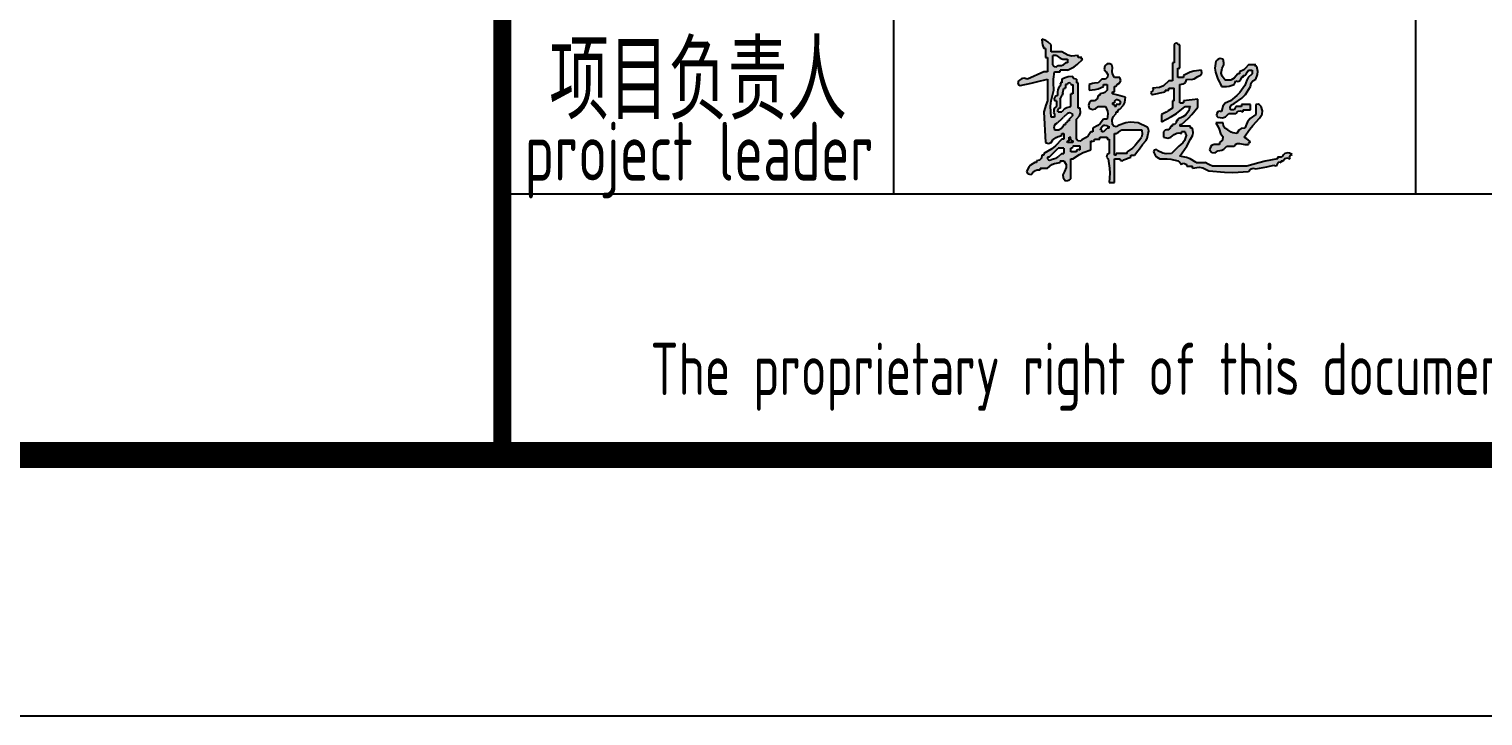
# Model space of a CAD drawing. Extents: x 4930511 to 5014611, y -422737 to -321054.
# Drawn here: x 4993798 to 4999369, y -422737 to -420106 of the extents above; entities that cross this region are included whole.
import ezdxf
from ezdxf.enums import TextEntityAlignment as Align

# ---------------------------------------------------------------- set-up
doc = ezdxf.new("R2010")
doc.units = 0
doc.header["$LTSCALE"] = 1000
doc.header["$MEASUREMENT"] = 0
doc.layers.get('0').update_dxf_attribs({"linetype": 'CONTINUOUS'})
doc.layers.add('PUB_TITLE', color=4, linetype='CONTINUOUS')
doc.styles.add('AHD', font='sceie.shx', dxfattribs={"width": 0.7, "bigfont": 'sceic.shx'})

# ---------------------------------------------------------------- blocks, each defined once
blk = doc.blocks.new('韩超')
h = blk.add_hatch(color=256)
h.dxf.hatch_style = 1
h.paths.add_polyline_path([(0.787849, 0.514197), (0.777955, 0.527898), (0.77346, 0.562754), (0.78123, 0.586063), (0.805739, 0.61125), (0.805739, 0.625142), (0.819631, 0.625142), (0.818004, 0.635027), (0.823773, 0.643681), (0.833523, 0.64598), (0.860867, 0.674873), (0.870953, 0.696725), (0.875199, 0.736279), (0.836353, 0.74757), (0.816903, 0.753127), (0.777955, 0.764063), (0.777955, 0.777955), (0.791847, 0.777955), (0.791847, 0.819631), (0.801775, 0.820971), (0.80763, 0.824875), (0.812685, 0.833523), (0.832189, 0.847055), (0.839321, 0.866071), (0.833523, 0.889091), (0.791847, 0.889091), (0.776856, 0.916298), (0.7735, 0.934755), (0.777955, 0.965498), (0.770329, 0.984025), (0.756314, 0.993368), (0.736279, 0.993282), (0.716867, 0.977277), (0.713907, 0.950644), (0.729333, 0.930768), (0.740061, 0.911103), (0.737625, 0.891618), (0.722387, 0.875199), (0.694603, 0.875199), (0.683489, 0.864086), (0.677932, 0.858529), (0.666819, 0.847415), (0.638572, 0.845181), (0.624291, 0.842325), (0.597358, 0.833523), (0.597358, 0.791847), (0.643081, 0.794876), (0.666726, 0.800787), (0.708495, 0.819631), (0.708495, 0.833523), (0.736279, 0.833523), (0.736279, 0.791847), (0.718733, 0.774249), (0.705317, 0.767541), (0.680711, 0.764063), (0.680711, 0.750171), (0.666819, 0.750171), (0.658732, 0.72359), (0.639033, 0.708815), (0.61125, 0.708495), (0.596777, 0.690733), (0.592946, 0.675409), (0.597358, 0.652926), (0.623512, 0.642026), (0.64687, 0.646697), (0.666819, 0.666819), (0.722387, 0.666819), (0.738834, 0.631134), (0.742077, 0.608437), (0.736279, 0.569574), (0.708495, 0.569574), (0.682162, 0.535076), (0.663824, 0.519794), (0.625142, 0.500114), (0.625142, 0.47233), (0.61125, 0.47233), (0.589715, 0.441777), (0.574435, 0.428025), (0.54179, 0.409816), (0.527664, 0.400538), (0.510468, 0.403404), (0.500114, 0.416762), (0.500114, 0.569574), (0.524623, 0.594762), (0.532393, 0.618071), (0.527898, 0.652926), (0.514006, 0.652926), (0.514006, 0.847415), (0.500114, 0.847415), (0.500114, 0.875199), (0.486416, 0.877514), (0.478388, 0.883536), (0.47233, 0.896037), (0.438162, 0.892345), (0.420863, 0.888021), (0.388977, 0.875199), (0.388977, 0.847415), (0.375085, 0.847415), (0.379444, 0.836821), (0.376971, 0.826928), (0.368139, 0.819631), (0.356965, 0.793593), (0.353947, 0.778504), (0.354247, 0.750171), (0.337644, 0.741703), (0.330222, 0.726858), (0.333409, 0.708495), (0.347301, 0.708495), (0.347301, 0.666819), (0.332737, 0.655189), (0.327028, 0.643772), (0.326463, 0.625142), (0.32344, 0.619715), (0.327253, 0.612088), (0.333409, 0.61125), (0.333409, 0.583466), (0.305625, 0.583466), (0.302565, 0.667178), (0.306887, 0.710398), (0.326463, 0.791847), (0.3234, 0.8474), (0.32482, 0.875797), (0.333409, 0.930768), (0.375085, 0.930768), (0.375085, 0.94466), (0.430654, 0.94466), (0.482374, 0.970498), (0.50707, 0.987931), (0.548736, 1.028012), (0.542559, 1.028676), (0.538615, 1.036564), (0.54179, 1.041904), (0.514006, 1.041904), (0.514006, 1.055796), (0.462884, 1.052445), (0.433869, 1.058893), (0.388977, 1.08358), (0.305625, 1.08358), (0.305625, 1.139148), (0.281985, 1.161307), (0.266841, 1.170393), (0.236165, 1.180825), (0.238399, 1.152578), (0.241255, 1.138297), (0.250057, 1.111364), (0.263949, 1.111364), (0.263949, 1.041904), (0.277841, 1.041904), (0.277841, 0.930768), (0.250057, 0.930768), (0.200194, 0.90821), (0.175186, 0.897095), (0.125028, 0.875199), (0.097454, 0.881715), (0.078516, 0.877928), (0.055568, 0.861307), (0.050109, 0.847376), (0.0559, 0.8329), (0.06946, 0.826577), (0.152955, 0.845407), (0.194635, 0.855133), (0.277841, 0.875199), (0.277841, 0.708495), (0.266727, 0.675154), (0.261171, 0.658483), (0.250057, 0.625142), (0.255939, 0.530696), (0.258718, 0.483462), (0.263949, 0.388977), (0.286969, 0.38318), (0.305985, 0.390311), (0.319517, 0.409816), (0.344599, 0.428141), (0.359268, 0.435475), (0.388977, 0.444546), (0.388977, 0.458438), (0.40287, 0.458438), (0.40287, 0.416762), (0.388977, 0.416762), (0.340729, 0.364454), (0.31168, 0.341215), (0.250057, 0.305625), (0.250057, 0.291733), (0.236165, 0.291733), (0.231424, 0.268639), (0.217583, 0.254798), (0.194489, 0.250057), (0.194489, 0.236165), (0.180597, 0.236165), (0.148793, 0.216524), (0.134276, 0.200394), (0.118082, 0.166705), (0.127514, 0.14947), (0.152825, 0.145854), (0.166705, 0.159759), (0.185336, 0.17447), (0.198563, 0.17943), (0.222273, 0.180597), (0.222273, 0.194489), (0.277841, 0.194489), (0.311245, 0.220472), (0.333233, 0.229896), (0.375085, 0.236165), (0.375085, 0.250057), (0.40287, 0.250057), (0.420685, 0.221738), (0.422698, 0.197582), (0.409816, 0.166705), (0.396068, 0.142401), (0.398473, 0.118345), (0.416762, 0.097244), (0.43433, 0.097627), (0.444154, 0.100901), (0.458438, 0.111136), (0.458438, 0.263949), (0.47233, 0.263949), (0.524193, 0.298154), (0.552768, 0.312442), (0.61125, 0.333409), (0.61125, 0.40287), (0.621931, 0.39652), (0.637706, 0.404407), (0.639034, 0.416762), (0.680711, 0.416762), (0.680711, 0.430654), (0.736279, 0.430654), (0.736279, 0.416762), (0.750171, 0.416762), (0.750171, 0.305625), (0.735269, 0.297653), (0.731714, 0.276323), (0.743225, 0.263949), (0.754517, 0.192544), (0.755945, 0.155413), (0.750171, 0.083352), (0.791847, 0.083352), (0.791847, 0.263949), (0.833523, 0.263949), (0.837499, 0.253205), (0.852744, 0.249394), (0.861307, 0.257003), (0.883535, 0.265338), (0.894648, 0.269506), (0.916876, 0.277841), (0.916876, 0.291733), (0.94466, 0.291733), (0.969894, 0.324902), (0.982398, 0.341574), (1.007174, 0.375085), (1.032146, 0.402761), (1.041693, 0.421855), (1.04885, 0.458438), (1.055218, 0.477023), (1.053221, 0.491001), (1.041904, 0.50706), (0.972444, 0.54179), (0.910919, 0.546316), (0.877697, 0.541786), (0.819631, 0.520952), (0.805828, 0.5112)])
h.paths.add_polyline_path([(0.791847, 0.458438), (0.805739, 0.458438), (0.82241, 0.469551), (0.847415, 0.486222), (1.000228, 0.486222), (1.003038, 0.45197), (0.997988, 0.431769), (0.97939, 0.40287), (0.948039, 0.36501), (0.929334, 0.347744), (0.889091, 0.319517), (0.889091, 0.305625), (0.805739, 0.305625), (0.805739, 0.291733), (0.791847, 0.291733)], flags=16)
h.paths.add_polyline_path([(0.750171, 0.500114), (0.736279, 0.500114), (0.725165, 0.489), (0.719608, 0.483443), (0.708495, 0.47233), (0.694603, 0.47233), (0.694603, 0.486222), (0.688447, 0.48706), (0.684633, 0.494686), (0.687657, 0.500114), (0.701182, 0.516386), (0.715167, 0.52238), (0.736279, 0.520952), (0.736943, 0.514775), (0.744831, 0.510831), (0.750171, 0.514006)], flags=16)
h.paths.add_polyline_path([(0.791847, 0.666819), (0.793521, 0.674497), (0.785633, 0.682384), (0.777955, 0.680711), (0.777955, 0.694603), (0.791847, 0.694603), (0.792194, 0.70849), (0.806202, 0.718996), (0.819631, 0.715441), (0.833192, 0.709118), (0.838982, 0.694641), (0.833523, 0.680711), (0.805739, 0.680711), (0.805739, 0.666819)], flags=16)
h.paths.add_polyline_path([(0.527898, 0.361193), (0.527898, 0.333409), (0.517217, 0.339759), (0.501443, 0.331871), (0.500114, 0.319517), (0.458438, 0.319517), (0.458438, 0.347301), (0.466116, 0.345628), (0.474003, 0.353515), (0.47233, 0.361193)], flags=16)
h.paths.add_polyline_path([(0.47233, 0.40287), (0.47233, 0.388977), (0.430654, 0.388977), (0.42898, 0.396656), (0.436867, 0.404543), (0.444546, 0.40287), (0.444546, 0.430654), (0.458438, 0.430654), (0.452088, 0.419973), (0.459976, 0.404198)], flags=16)
h.paths.add_polyline_path([(0.47233, 0.604304), (0.464836, 0.588169), (0.458643, 0.580427), (0.444546, 0.569574), (0.444546, 0.555682), (0.430654, 0.555682), (0.432327, 0.548004), (0.42444, 0.540117), (0.416762, 0.54179), (0.416762, 0.527898), (0.40287, 0.527898), (0.39467, 0.507807), (0.386422, 0.49791), (0.368139, 0.486222), (0.333409, 0.486222), (0.327612, 0.509242), (0.334743, 0.528258), (0.354247, 0.54179), (0.384775, 0.569612), (0.400056, 0.583504), (0.430654, 0.61125), (0.446814, 0.616197), (0.458647, 0.614224)], flags=16)
h.paths.add_polyline_path([(0.458438, 0.666819), (0.426908, 0.659351), (0.410404, 0.649448), (0.388977, 0.625142), (0.361193, 0.625142), (0.354844, 0.635823), (0.362731, 0.651598), (0.375085, 0.652926), (0.375085, 0.722387), (0.390598, 0.753922), (0.396359, 0.771203), (0.40287, 0.805739), (0.416762, 0.805739), (0.416762, 0.833523), (0.430654, 0.833523), (0.434629, 0.844267), (0.449874, 0.848078), (0.458438, 0.840469), (0.459102, 0.834292), (0.466989, 0.830348), (0.47233, 0.833523), (0.47233, 0.764063), (0.458438, 0.764063)], flags=16)
h.paths.add_polyline_path([(0.40287, 0.347301), (0.40287, 0.305625), (0.388977, 0.305625), (0.360889, 0.27915), (0.342496, 0.268422), (0.305625, 0.257003), (0.294367, 0.254885), (0.286778, 0.256782), (0.277841, 0.263949), (0.277841, 0.277841), (0.291733, 0.277841), (0.319459, 0.305683), (0.333352, 0.319575), (0.361193, 0.347301)], flags=16)
h.paths.add_polyline_path([(0.430654, 1.000228), (0.416762, 1.000228), (0.39813, 0.985517), (0.384903, 0.980557), (0.361193, 0.97939), (0.347067, 0.970112), (0.329871, 0.972978), (0.319517, 0.986336), (0.319517, 1.055796), (0.347301, 1.055796), (0.376072, 1.035613), (0.395527, 1.029128), (0.430654, 1.028012)], flags=16)
h = blk.add_hatch(color=256)
h.dxf.hatch_style = 1
h.paths.add_polyline_path([(1.542018, 0.208381), (1.519791, 0.219494), (1.508677, 0.225051), (1.48645, 0.236165), (1.416989, 0.236165), (1.371255, 0.264232), (1.344642, 0.274582), (1.291961, 0.284787), (1.328443, 0.335457), (1.345237, 0.362046), (1.375313, 0.416762), (1.391241, 0.446575), (1.394603, 0.466747), (1.389205, 0.500114), (1.375313, 0.500114), (1.375313, 0.514006), (1.291961, 0.514006), (1.291961, 0.527898), (1.305853, 0.527898), (1.359796, 0.576664), (1.385101, 0.603375), (1.430881, 0.659873), (1.430881, 0.722387), (1.386427, 0.71683), (1.3642, 0.714052), (1.319745, 0.708495), (1.319745, 0.694603), (1.291961, 0.694603), (1.291961, 0.833523), (1.31926, 0.838693), (1.334923, 0.85044), (1.347529, 0.875199), (1.381781, 0.872389), (1.401982, 0.877439), (1.430881, 0.896037), (1.450883, 0.906123), (1.460131, 0.922307), (1.458666, 0.94466), (1.401114, 0.937345), (1.371819, 0.928557), (1.319745, 0.902983), (1.319745, 0.889091), (1.278069, 0.889091), (1.278069, 0.958552), (1.291961, 0.958552), (1.291961, 1.139148), (1.285806, 1.138304), (1.281086, 1.140664), (1.278069, 1.146094), (1.267308, 1.150023), (1.257931, 1.147679), (1.250285, 1.139148), (1.250285, 1.000228), (1.236393, 1.000228), (1.236393, 0.861307), (1.208609, 0.861307), (1.168183, 0.824416), (1.138053, 0.811024), (1.08358, 0.805739), (1.087939, 0.795145), (1.085465, 0.785252), (1.076634, 0.777955), (1.071121, 0.771113), (1.075065, 0.759282), (1.08358, 0.757117), (1.122533, 0.76519), (1.141984, 0.769358), (1.180825, 0.777955), (1.180825, 0.791847), (1.208609, 0.791847), (1.208609, 0.805739), (1.250285, 0.805739), (1.250285, 0.708495), (1.236393, 0.708495), (1.236393, 0.652926), (1.203973, 0.631977), (1.187234, 0.622213), (1.15304, 0.604304), (1.15304, 0.548736), (1.229739, 0.588318), (1.266619, 0.612432), (1.333637, 0.666819), (1.375313, 0.666819), (1.366995, 0.654381), (1.363975, 0.646831), (1.361421, 0.632088), (1.335054, 0.599814), (1.316435, 0.58585), (1.278069, 0.569574), (1.278069, 0.555682), (1.264177, 0.555682), (1.26415, 0.539965), (1.25211, 0.527924), (1.236393, 0.527898), (1.236393, 0.514006), (1.222501, 0.514006), (1.219217, 0.502022), (1.216226, 0.496039), (1.208609, 0.486222), (1.191149, 0.488205), (1.17971, 0.484393), (1.166932, 0.47233), (1.166932, 0.430654), (1.200708, 0.424307), (1.223469, 0.429997), (1.250285, 0.451492), (1.27048, 0.461183), (1.283894, 0.46286), (1.305853, 0.458438), (1.305853, 0.47233), (1.333637, 0.47233), (1.333637, 0.458438), (1.339793, 0.4576), (1.343606, 0.449973), (1.340583, 0.444546), (1.32937, 0.406076), (1.316213, 0.38634), (1.285015, 0.361193), (1.229447, 0.305625), (1.187056, 0.302553), (1.163204, 0.307323), (1.125256, 0.326463), (1.114566, 0.33576), (1.096818, 0.332211), (1.090526, 0.319517), (1.102438, 0.292491), (1.113943, 0.279343), (1.139148, 0.263949), (1.194983, 0.265062), (1.223561, 0.262204), (1.278069, 0.250057), (1.289183, 0.238943), (1.294739, 0.233386), (1.305853, 0.222273), (1.320568, 0.231877), (1.341519, 0.224893), (1.347529, 0.208381), (1.389205, 0.208381), (1.389205, 0.194489), (1.439628, 0.1998), (1.468259, 0.195028), (1.514234, 0.173651), (1.635959, 0.161998), (1.69773, 0.160594), (1.819859, 0.166705), (1.833779, 0.185933), (1.852296, 0.192877), (1.875427, 0.187543), (1.930995, 0.198656), (1.958779, 0.204213), (2.014348, 0.215327), (2.025534, 0.209917), (2.039748, 0.217024), (2.042132, 0.229219), (2.049428, 0.23805), (2.059322, 0.240524), (2.069916, 0.236165), (2.069916, 0.250057), (2.083808, 0.250057), (2.098401, 0.26772), (2.118188, 0.272666), (2.139376, 0.263949), (2.133917, 0.27788), (2.139708, 0.292356), (2.153268, 0.298679), (2.133073, 0.308371), (2.119659, 0.310047), (2.0977, 0.305625), (2.086586, 0.294512), (2.08103, 0.288955), (2.069916, 0.277841), (2.042132, 0.277841), (2.042132, 0.263949), (1.946785, 0.245868), (1.899372, 0.234712), (1.805967, 0.208381)])
h = blk.add_hatch(color=256)
h.dxf.hatch_style = 1
h.paths.add_polyline_path([(1.611478, 0.625142), (1.597547, 0.630601), (1.583071, 0.624811), (1.576748, 0.61125), (1.572819, 0.60049), (1.575163, 0.591112), (1.583694, 0.583466), (1.61855, 0.578971), (1.641859, 0.586741), (1.667046, 0.61125), (1.680938, 0.61125), (1.722615, 0.61125), (1.737208, 0.628913), (1.756995, 0.63386), (1.778183, 0.625142), (1.778183, 0.639034), (1.833751, 0.639034), (1.833751, 0.655705), (1.833751, 0.66404), (1.833751, 0.680711), (1.805967, 0.680711), (1.792075, 0.680711), (1.764291, 0.680711), (1.764291, 0.666819), (1.722615, 0.666819), (1.717058, 0.655705), (1.714279, 0.650148), (1.708723, 0.639034), (1.69483, 0.639034), (1.680938, 0.639034), (1.678868, 0.661339), (1.688455, 0.678116), (1.708723, 0.687657), (1.768692, 0.728785), (1.795922, 0.757527), (1.833751, 0.819631), (1.839429, 0.846829), (1.850907, 0.862133), (1.875427, 0.875199), (1.888443, 0.91196), (1.890032, 0.934206), (1.882373, 0.972444), (1.876196, 0.973108), (1.872252, 0.980995), (1.875427, 0.986336), (1.861535, 0.986336), (1.819859, 0.986336), (1.796859, 0.959188), (1.781933, 0.947248), (1.750399, 0.930768), (1.750399, 0.916876), (1.736507, 0.916876), (1.71031, 0.882162), (1.682751, 0.868382), (1.639262, 0.868253), (1.61591, 0.897042), (1.610049, 0.922442), (1.618424, 0.958552), (1.629264, 0.984285), (1.6309, 1.000642), (1.62537, 1.028012), (1.602888, 1.032424), (1.587563, 1.028593), (1.569802, 1.01412), (1.562035, 0.958817), (1.56513, 0.927869), (1.583694, 0.875199), (1.595758, 0.853473), (1.601336, 0.842318), (1.611478, 0.819631), (1.650742, 0.818134), (1.671448, 0.821092), (1.708723, 0.833523), (1.714279, 0.844637), (1.717058, 0.850194), (1.722615, 0.861307), (1.740978, 0.85812), (1.755823, 0.865542), (1.764291, 0.882145), (1.764955, 0.888322), (1.772842, 0.892266), (1.778183, 0.889091), (1.778183, 0.902983), (1.792075, 0.902983), (1.803189, 0.919654), (1.808745, 0.927989), (1.819859, 0.94466), (1.847643, 0.94466), (1.847643, 0.916876), (1.817381, 0.887163), (1.804962, 0.866982), (1.792075, 0.826577), (1.753545, 0.774398), (1.730689, 0.750113), (1.680938, 0.708495), (1.641359, 0.690689), (1.621854, 0.667284)])
h = blk.add_hatch(color=256)
h.dxf.hatch_style = 1
h.paths.add_polyline_path([(1.831635, 0.573795), (1.812227, 0.549535), (1.792075, 0.500114), (1.762292, 0.496094), (1.744726, 0.484384), (1.729561, 0.458438), (1.700075, 0.463546), (1.684975, 0.469586), (1.6601, 0.486222), (1.637668, 0.49978), (1.627728, 0.515685), (1.62537, 0.54179), (1.603143, 0.54179), (1.592029, 0.54179), (1.569802, 0.54179), (1.586675, 0.509854), (1.593737, 0.492906), (1.604532, 0.458438), (1.621804, 0.436498), (1.61886, 0.407063), (1.597586, 0.388977), (1.597586, 0.375085), (1.55591, 0.375085), (1.536306, 0.36578), (1.526798, 0.35437), (1.52118, 0.333409), (1.537185, 0.313997), (1.563818, 0.311038), (1.583694, 0.326463), (1.614401, 0.331156), (1.630976, 0.339443), (1.653154, 0.361193), (1.667046, 0.361193), (1.708723, 0.361193), (1.720352, 0.375758), (1.731769, 0.381467), (1.750399, 0.382031), (1.77782, 0.376762), (1.791938, 0.37535), (1.819859, 0.375085), (1.821199, 0.385013), (1.825102, 0.390868), (1.833751, 0.395924), (1.815429, 0.411271), (1.805589, 0.418299), (1.785129, 0.430654), (1.829593, 0.491137), (1.853312, 0.520437), (1.903211, 0.57652), (1.923495, 0.606919), (1.927312, 0.631729), (1.917103, 0.666819), (1.904326, 0.678881), (1.892887, 0.682694), (1.875427, 0.680711), (1.875427, 0.650148), (1.875427, 0.634867), (1.875427, 0.604304)])
for p, q in [((0.266841, 1.170393), (0.236165, 1.180825)), ((0.236165, 1.180825), (0.238399, 1.152578)), ((0.238399, 1.152578), (0.241255, 1.138297)), ((0.241255, 1.138297), (0.250057, 1.111364)), ((0.281985, 1.161307), (0.266841, 1.170393)), ((0.305625, 1.139148), (0.281985, 1.161307)), ((0.305625, 1.08358), (0.305625, 1.139148)), ((1.257931, 1.147679), (1.250285, 1.139148)), ((1.250285, 1.139148), (1.250285, 1.000228)), ((1.267308, 1.150023), (1.257931, 1.147679)), ((1.278069, 1.146094), (1.267308, 1.150023)), ((1.281086, 1.140664), (1.278069, 1.146094)), ((1.285806, 1.138304), (1.281086, 1.140664)), ((1.291961, 1.139148), (1.285806, 1.138304)), ((1.291961, 0.958552), (1.291961, 1.139148)), ((0.263949, 1.111364), (0.250057, 1.111364)), ((0.263949, 1.111364), (0.263949, 1.041904)), ((0.263949, 1.041904), (0.277841, 1.041904)), ((0.277841, 1.041904), (0.277841, 0.930768)), ((0.388977, 1.08358), (0.305625, 1.08358)), ((0.319517, 0.986336), (0.319517, 1.055796)), ((0.347301, 1.055796), (0.319517, 1.055796)), ((0.347301, 1.055796), (0.376072, 1.035613)), ((0.376072, 1.035613), (0.395527, 1.029128)), ((0.433869, 1.058893), (0.388977, 1.08358)), ((0.395527, 1.029128), (0.430654, 1.028012)), ((0.430654, 1.028012), (0.430654, 1.000228)), ((0.462884, 1.052445), (0.433869, 1.058893)), ((0.514006, 1.055796), (0.462884, 1.052445)), ((0.50707, 0.987931), (0.548736, 1.028012)), ((0.514006, 1.041904), (0.514006, 1.055796)), ((0.54179, 1.041904), (0.514006, 1.041904)), ((0.538615, 1.036564), (0.54179, 1.041904)), ((0.542559, 1.028676), (0.538615, 1.036564)), ((0.548736, 1.028012), (0.542559, 1.028676)), ((1.569802, 1.01412), (1.562035, 0.958817)), ((1.587563, 1.028593), (1.569802, 1.01412)), ((1.602888, 1.032424), (1.587563, 1.028593)), ((1.62537, 1.028012), (1.602888, 1.032424)), ((1.6309, 1.000642), (1.62537, 1.028012)), ((0.175186, 0.897095), (0.125028, 0.875199)), ((0.200194, 0.90821), (0.175186, 0.897095)), ((0.250057, 0.930768), (0.200194, 0.90821)), ((0.277841, 0.930768), (0.250057, 0.930768)), ((0.319517, 0.986336), (0.329871, 0.972978)), ((0.32482, 0.875797), (0.333409, 0.930768)), ((0.329871, 0.972978), (0.347067, 0.970112)), ((0.333409, 0.930768), (0.375085, 0.930768)), ((0.347067, 0.970112), (0.361193, 0.97939)), ((0.361193, 0.97939), (0.384903, 0.980557)), ((0.375085, 0.930768), (0.375085, 0.94466)), ((0.430654, 0.94466), (0.375085, 0.94466)), ((0.384903, 0.980557), (0.39813, 0.985517)), ((0.416762, 1.000228), (0.39813, 0.985517)), ((0.430654, 1.000228), (0.416762, 1.000228)), ((0.438162, 0.892345), (0.420863, 0.888021)), ((0.430654, 0.94466), (0.482374, 0.970498)), ((0.47233, 0.896037), (0.438162, 0.892345)), ((0.478388, 0.883536), (0.47233, 0.896037)), ((0.482374, 0.970498), (0.50707, 0.987931)), ((0.716867, 0.977277), (0.713907, 0.950644)), ((0.713907, 0.950644), (0.729333, 0.930768)), ((0.736279, 0.993282), (0.716867, 0.977277)), ((0.737625, 0.891618), (0.722387, 0.875199)), ((0.729333, 0.930768), (0.740061, 0.911103)), ((0.756314, 0.993368), (0.736279, 0.993282)), ((0.740061, 0.911103), (0.737625, 0.891618)), ((0.770329, 0.984025), (0.756314, 0.993368)), ((0.777955, 0.965498), (0.770329, 0.984025)), ((0.7735, 0.934755), (0.777955, 0.965498)), ((0.776856, 0.916298), (0.7735, 0.934755)), ((0.791847, 0.889091), (0.776856, 0.916298)), ((1.236393, 1.000228), (1.236393, 0.861307)), ((1.250285, 1.000228), (1.236393, 1.000228)), ((1.278069, 0.958552), (1.291961, 0.958552)), ((1.278069, 0.889091), (1.278069, 0.958552)), ((1.371819, 0.928557), (1.319745, 0.902983)), ((1.319745, 0.902983), (1.319745, 0.889091)), ((1.401114, 0.937345), (1.371819, 0.928557)), ((1.458666, 0.94466), (1.401114, 0.937345)), ((1.401982, 0.877439), (1.430881, 0.896037)), ((1.430881, 0.896037), (1.450883, 0.906123)), ((1.450883, 0.906123), (1.460131, 0.922307)), ((1.460131, 0.922307), (1.458666, 0.94466)), ((1.562035, 0.958817), (1.56513, 0.927869)), ((1.56513, 0.927869), (1.583694, 0.875199)), ((1.610049, 0.922442), (1.618424, 0.958552)), ((1.61591, 0.897042), (1.610049, 0.922442)), ((1.639262, 0.868253), (1.61591, 0.897042)), ((1.618424, 0.958552), (1.629264, 0.984285)), ((1.629264, 0.984285), (1.6309, 1.000642)), ((1.736507, 0.916876), (1.71031, 0.882162)), ((1.750399, 0.916876), (1.736507, 0.916876)), ((1.781933, 0.947248), (1.750399, 0.930768)), ((1.750399, 0.930768), (1.750399, 0.916876)), ((1.764955, 0.888322), (1.772842, 0.892266)), ((1.772842, 0.892266), (1.778183, 0.889091)), ((1.778183, 0.902983), (1.792075, 0.902983)), ((1.778183, 0.889091), (1.778183, 0.902983)), ((1.796859, 0.959188), (1.781933, 0.947248)), ((1.792075, 0.902983), (1.803189, 0.919654)), ((1.819859, 0.986336), (1.796859, 0.959188)), ((1.803189, 0.919654), (1.808745, 0.927989)), ((1.808745, 0.927989), (1.819859, 0.94466)), ((1.847643, 0.916876), (1.817381, 0.887163)), ((1.861535, 0.986336), (1.819859, 0.986336)), ((1.819859, 0.94466), (1.847643, 0.94466)), ((1.847643, 0.94466), (1.847643, 0.916876)), ((1.875427, 0.986336), (1.861535, 0.986336)), ((1.872252, 0.980995), (1.875427, 0.986336)), ((1.876196, 0.973108), (1.872252, 0.980995)), ((1.875427, 0.875199), (1.888443, 0.91196)), ((1.882373, 0.972444), (1.876196, 0.973108)), ((1.890032, 0.934206), (1.882373, 0.972444)), ((1.888443, 0.91196), (1.890032, 0.934206)), ((0.055568, 0.861307), (0.050109, 0.847376)), ((0.050109, 0.847376), (0.0559, 0.8329)), ((0.078516, 0.877928), (0.055568, 0.861307)), ((0.0559, 0.8329), (0.06946, 0.826577)), ((0.06946, 0.826577), (0.152955, 0.845407)), ((0.097454, 0.881715), (0.078516, 0.877928)), ((0.125028, 0.875199), (0.097454, 0.881715)), ((0.152955, 0.845407), (0.194635, 0.855133)), ((0.194635, 0.855133), (0.277841, 0.875199)), ((0.277841, 0.875199), (0.277841, 0.708495)), ((0.306887, 0.710398), (0.326463, 0.791847)), ((0.3234, 0.8474), (0.32482, 0.875797)), ((0.326463, 0.791847), (0.3234, 0.8474)), ((0.356965, 0.793593), (0.353947, 0.778504)), ((0.368139, 0.819631), (0.356965, 0.793593)), ((0.376971, 0.826928), (0.368139, 0.819631)), ((0.388977, 0.847415), (0.375085, 0.847415)), ((0.375085, 0.847415), (0.379444, 0.836821)), ((0.379444, 0.836821), (0.376971, 0.826928)), ((0.420863, 0.888021), (0.388977, 0.875199)), ((0.388977, 0.875199), (0.388977, 0.847415)), ((0.396359, 0.771203), (0.40287, 0.805739)), ((0.40287, 0.805739), (0.416762, 0.805739)), ((0.416762, 0.833523), (0.416762, 0.805739)), ((0.430654, 0.833523), (0.416762, 0.833523)), ((0.434629, 0.844267), (0.430654, 0.833523)), ((0.449874, 0.848078), (0.434629, 0.844267)), ((0.458438, 0.840469), (0.449874, 0.848078)), ((0.458438, 0.840469), (0.459102, 0.834292)), ((0.466989, 0.830348), (0.459102, 0.834292)), ((0.47233, 0.833523), (0.466989, 0.830348)), ((0.47233, 0.833523), (0.47233, 0.764063)), ((0.486416, 0.877514), (0.478388, 0.883536)), ((0.500114, 0.875199), (0.486416, 0.877514)), ((0.500114, 0.875199), (0.500114, 0.847415)), ((0.514006, 0.847415), (0.500114, 0.847415)), ((0.514006, 0.652926), (0.514006, 0.847415)), ((0.624291, 0.842325), (0.597358, 0.833523)), ((0.597358, 0.833523), (0.597358, 0.791847)), ((0.597358, 0.791847), (0.643081, 0.794876)), ((0.638572, 0.845181), (0.624291, 0.842325)), ((0.666819, 0.847415), (0.638572, 0.845181)), ((0.643081, 0.794876), (0.666726, 0.800787)), ((0.666726, 0.800787), (0.708495, 0.819631)), ((0.677932, 0.858529), (0.666819, 0.847415)), ((0.683489, 0.864086), (0.677932, 0.858529)), ((0.694603, 0.875199), (0.683489, 0.864086)), ((0.722387, 0.875199), (0.694603, 0.875199)), ((0.708495, 0.833523), (0.736279, 0.833523)), ((0.708495, 0.819631), (0.708495, 0.833523)), ((0.736279, 0.791847), (0.718733, 0.774249)), ((0.736279, 0.833523), (0.736279, 0.791847)), ((0.833523, 0.889091), (0.791847, 0.889091)), ((0.791847, 0.819631), (0.801775, 0.820971)), ((0.791847, 0.777955), (0.791847, 0.819631)), ((0.801775, 0.820971), (0.80763, 0.824875)), ((0.80763, 0.824875), (0.812685, 0.833523)), ((0.812685, 0.833523), (0.832189, 0.847055)), ((0.832189, 0.847055), (0.839321, 0.866071)), ((0.839321, 0.866071), (0.833523, 0.889091)), ((1.085465, 0.785252), (1.076634, 0.777955)), ((1.138053, 0.811024), (1.08358, 0.805739)), ((1.08358, 0.805739), (1.087939, 0.795145)), ((1.087939, 0.795145), (1.085465, 0.785252)), ((1.168183, 0.824416), (1.138053, 0.811024)), ((1.208609, 0.861307), (1.168183, 0.824416)), ((1.180825, 0.791847), (1.208609, 0.791847)), ((1.180825, 0.791847), (1.180825, 0.777955)), ((1.236393, 0.861307), (1.208609, 0.861307)), ((1.208609, 0.791847), (1.208609, 0.805739)), ((1.208609, 0.805739), (1.250285, 0.805739)), ((1.250285, 0.708495), (1.250285, 0.805739)), ((1.319745, 0.889091), (1.278069, 0.889091)), ((1.291961, 0.833523), (1.31926, 0.838693)), ((1.291961, 0.694603), (1.291961, 0.833523)), ((1.31926, 0.838693), (1.334923, 0.85044)), ((1.334923, 0.85044), (1.347529, 0.875199)), ((1.347529, 0.875199), (1.381781, 0.872389)), ((1.381781, 0.872389), (1.401982, 0.877439)), ((1.583694, 0.875199), (1.595758, 0.853473)), ((1.595758, 0.853473), (1.601336, 0.842318)), ((1.601336, 0.842318), (1.611478, 0.819631)), ((1.611478, 0.819631), (1.650742, 0.818134)), ((1.682751, 0.868382), (1.639262, 0.868253)), ((1.650742, 0.818134), (1.671448, 0.821092)), ((1.671448, 0.821092), (1.708723, 0.833523)), ((1.71031, 0.882162), (1.682751, 0.868382)), ((1.708723, 0.833523), (1.714279, 0.844637)), ((1.714279, 0.844637), (1.717058, 0.850194)), ((1.717058, 0.850194), (1.722615, 0.861307)), ((1.722615, 0.861307), (1.740978, 0.85812)), ((1.740978, 0.85812), (1.755823, 0.865542)), ((1.792075, 0.826577), (1.753545, 0.774398)), ((1.755823, 0.865542), (1.764291, 0.882145)), ((1.764291, 0.882145), (1.764955, 0.888322)), ((1.804962, 0.866982), (1.792075, 0.826577)), ((1.795922, 0.757527), (1.833751, 0.819631)), ((1.817381, 0.887163), (1.804962, 0.866982)), ((1.833751, 0.819631), (1.839429, 0.846829)), ((1.839429, 0.846829), (1.850907, 0.862133)), ((1.850907, 0.862133), (1.875427, 0.875199)), ((0.266727, 0.675154), (0.261171, 0.658483)), ((0.277841, 0.708495), (0.266727, 0.675154)), ((0.302565, 0.667178), (0.306887, 0.710398)), ((0.337644, 0.741703), (0.330222, 0.726858)), ((0.330222, 0.726858), (0.333409, 0.708495)), ((0.347301, 0.708495), (0.333409, 0.708495)), ((0.354247, 0.750171), (0.337644, 0.741703)), ((0.347301, 0.708495), (0.347301, 0.666819)), ((0.353947, 0.778504), (0.354247, 0.750171)), ((0.375085, 0.722387), (0.390598, 0.753922)), ((0.375085, 0.722387), (0.375085, 0.652926)), ((0.396359, 0.771203), (0.390598, 0.753922)), ((0.47233, 0.764063), (0.458438, 0.764063)), ((0.458438, 0.666819), (0.458438, 0.764063)), ((0.596777, 0.690733), (0.592946, 0.675409)), ((0.592946, 0.675409), (0.597358, 0.652926)), ((0.61125, 0.708495), (0.596777, 0.690733)), ((0.639033, 0.708815), (0.61125, 0.708495)), ((0.658732, 0.72359), (0.639033, 0.708815)), ((0.666819, 0.750171), (0.658732, 0.72359)), ((0.680711, 0.750171), (0.666819, 0.750171)), ((0.705317, 0.767541), (0.680711, 0.764063)), ((0.680711, 0.764063), (0.680711, 0.750171)), ((0.718733, 0.774249), (0.705317, 0.767541)), ((0.777955, 0.777955), (0.791847, 0.777955)), ((0.777955, 0.764063), (0.777955, 0.777955)), ((0.816903, 0.753127), (0.777955, 0.764063)), ((0.777955, 0.694603), (0.777955, 0.680711)), ((0.777955, 0.694603), (0.791847, 0.694603)), ((0.785633, 0.682384), (0.777955, 0.680711)), ((0.785633, 0.682384), (0.793521, 0.674497)), ((0.792194, 0.70849), (0.791847, 0.694603)), ((0.793521, 0.674497), (0.791847, 0.666819)), ((0.806202, 0.718996), (0.792194, 0.70849)), ((0.833523, 0.680711), (0.805739, 0.680711)), ((0.805739, 0.666819), (0.805739, 0.680711)), ((0.819631, 0.715441), (0.806202, 0.718996)), ((0.836353, 0.74757), (0.816903, 0.753127)), ((0.833192, 0.709118), (0.819631, 0.715441)), ((0.833192, 0.709118), (0.838982, 0.694641)), ((0.833523, 0.680711), (0.838982, 0.694641)), ((0.833523, 0.64598), (0.860867, 0.674873)), ((0.875199, 0.736279), (0.836353, 0.74757)), ((0.860867, 0.674873), (0.870953, 0.696725)), ((0.870953, 0.696725), (0.875199, 0.736279)), ((1.076634, 0.777955), (1.071121, 0.771113)), ((1.071121, 0.771113), (1.075065, 0.759282)), ((1.075065, 0.759282), (1.08358, 0.757117)), ((1.08358, 0.757117), (1.122533, 0.76519)), ((1.122533, 0.76519), (1.141984, 0.769358)), ((1.141984, 0.769358), (1.180825, 0.777955)), ((1.236393, 0.708495), (1.236393, 0.652926)), ((1.250285, 0.708495), (1.236393, 0.708495)), ((1.291961, 0.694603), (1.319745, 0.694603)), ((1.3642, 0.714052), (1.319745, 0.708495)), ((1.319745, 0.708495), (1.319745, 0.694603)), ((1.386427, 0.71683), (1.3642, 0.714052)), ((1.430881, 0.722387), (1.386427, 0.71683)), ((1.430881, 0.659873), (1.430881, 0.722387)), ((1.641359, 0.690689), (1.621854, 0.667284)), ((1.680938, 0.708495), (1.641359, 0.690689)), ((1.678868, 0.661339), (1.688455, 0.678116)), ((1.730689, 0.750113), (1.680938, 0.708495)), ((1.688455, 0.678116), (1.708723, 0.687657)), ((1.708723, 0.687657), (1.768692, 0.728785)), ((1.753545, 0.774398), (1.730689, 0.750113)), ((1.792075, 0.680711), (1.764291, 0.680711)), ((1.764291, 0.680711), (1.764291, 0.666819)), ((1.768692, 0.728785), (1.795922, 0.757527)), ((1.805967, 0.680711), (1.792075, 0.680711)), ((1.833751, 0.680711), (1.805967, 0.680711)), ((1.833751, 0.66404), (1.833751, 0.680711)), ((1.892887, 0.682694), (1.875427, 0.680711)), ((1.875427, 0.680711), (1.875427, 0.650148)), ((1.904326, 0.678881), (1.892887, 0.682694)), ((1.917103, 0.666819), (1.904326, 0.678881)), ((0.261171, 0.658483), (0.250057, 0.625142)), ((0.250057, 0.625142), (0.255939, 0.530696)), ((0.305625, 0.583466), (0.302565, 0.667178)), ((0.333409, 0.583466), (0.305625, 0.583466)), ((0.326463, 0.625142), (0.32344, 0.619715)), ((0.32344, 0.619715), (0.327253, 0.612088)), ((0.327028, 0.643772), (0.326463, 0.625142)), ((0.332737, 0.655189), (0.327028, 0.643772)), ((0.327253, 0.612088), (0.333409, 0.61125)), ((0.347301, 0.666819), (0.332737, 0.655189)), ((0.333409, 0.61125), (0.333409, 0.583466)), ((0.384775, 0.569612), (0.354247, 0.54179)), ((0.362731, 0.651598), (0.354844, 0.635823)), ((0.361193, 0.625142), (0.354844, 0.635823)), ((0.361193, 0.625142), (0.388977, 0.625142)), ((0.375085, 0.652926), (0.362731, 0.651598)), ((0.384775, 0.569612), (0.400056, 0.583504)), ((0.410404, 0.649448), (0.388977, 0.625142)), ((0.430654, 0.61125), (0.400056, 0.583504)), ((0.410404, 0.649448), (0.426908, 0.659351)), ((0.426908, 0.659351), (0.458438, 0.666819)), ((0.446814, 0.616197), (0.430654, 0.61125)), ((0.444546, 0.569574), (0.458643, 0.580427)), ((0.444546, 0.569574), (0.444546, 0.555682)), ((0.458647, 0.614224), (0.446814, 0.616197)), ((0.458643, 0.580427), (0.464836, 0.588169)), ((0.458647, 0.614224), (0.47233, 0.604304)), ((0.47233, 0.604304), (0.464836, 0.588169)), ((0.500114, 0.569574), (0.524623, 0.594762)), ((0.500114, 0.416762), (0.500114, 0.569574)), ((0.527898, 0.652926), (0.514006, 0.652926)), ((0.524623, 0.594762), (0.532393, 0.618071)), ((0.532393, 0.618071), (0.527898, 0.652926)), ((0.597358, 0.652926), (0.623512, 0.642026)), ((0.623512, 0.642026), (0.64687, 0.646697)), ((0.64687, 0.646697), (0.666819, 0.666819)), ((0.666819, 0.666819), (0.722387, 0.666819)), ((0.708495, 0.569574), (0.682162, 0.535076)), ((0.736279, 0.569574), (0.708495, 0.569574)), ((0.722387, 0.666819), (0.738834, 0.631134)), ((0.742077, 0.608437), (0.736279, 0.569574)), ((0.738834, 0.631134), (0.742077, 0.608437)), ((0.77346, 0.562754), (0.78123, 0.586063)), ((0.777955, 0.527898), (0.77346, 0.562754)), ((0.78123, 0.586063), (0.805739, 0.61125)), ((0.805739, 0.666819), (0.791847, 0.666819)), ((0.805739, 0.61125), (0.805739, 0.625142)), ((0.805739, 0.625142), (0.819631, 0.625142)), ((0.818004, 0.635027), (0.823773, 0.643681)), ((0.819631, 0.625142), (0.818004, 0.635027)), ((0.823773, 0.643681), (0.833523, 0.64598)), ((1.187234, 0.622213), (1.15304, 0.604304)), ((1.15304, 0.604304), (1.15304, 0.548736)), ((1.15304, 0.548736), (1.229739, 0.588318)), ((1.203973, 0.631977), (1.187234, 0.622213)), ((1.236393, 0.652926), (1.203973, 0.631977)), ((1.229739, 0.588318), (1.266619, 0.612432)), ((1.266619, 0.612432), (1.333637, 0.666819)), ((1.316435, 0.58585), (1.278069, 0.569574)), ((1.278069, 0.555682), (1.278069, 0.569574)), ((1.305853, 0.527898), (1.359796, 0.576664)), ((1.335054, 0.599814), (1.316435, 0.58585)), ((1.333637, 0.666819), (1.375313, 0.666819)), ((1.361421, 0.632088), (1.335054, 0.599814)), ((1.359796, 0.576664), (1.385101, 0.603375)), ((1.363975, 0.646831), (1.361421, 0.632088)), ((1.366995, 0.654381), (1.363975, 0.646831)), ((1.375313, 0.666819), (1.366995, 0.654381)), ((1.385101, 0.603375), (1.430881, 0.659873)), ((1.576748, 0.61125), (1.572819, 0.60049)), ((1.572819, 0.60049), (1.575163, 0.591112)), ((1.575163, 0.591112), (1.583694, 0.583466)), ((1.583071, 0.624811), (1.576748, 0.61125)), ((1.597547, 0.630601), (1.583071, 0.624811)), ((1.583694, 0.583466), (1.61855, 0.578971)), ((1.611478, 0.625142), (1.597547, 0.630601)), ((1.621854, 0.667284), (1.611478, 0.625142)), ((1.61855, 0.578971), (1.641859, 0.586741)), ((1.641859, 0.586741), (1.667046, 0.61125)), ((1.667046, 0.61125), (1.680938, 0.61125)), ((1.680938, 0.639034), (1.678868, 0.661339)), ((1.69483, 0.639034), (1.680938, 0.639034)), ((1.680938, 0.61125), (1.722615, 0.61125)), ((1.708723, 0.639034), (1.69483, 0.639034)), ((1.714279, 0.650148), (1.708723, 0.639034)), ((1.717058, 0.655705), (1.714279, 0.650148)), ((1.722615, 0.666819), (1.717058, 0.655705)), ((1.764291, 0.666819), (1.722615, 0.666819)), ((1.722615, 0.61125), (1.737208, 0.628913)), ((1.737208, 0.628913), (1.756995, 0.63386)), ((1.756995, 0.63386), (1.778183, 0.625142)), ((1.778183, 0.625142), (1.778183, 0.639034)), ((1.778183, 0.639034), (1.833751, 0.639034)), ((1.831635, 0.573795), (1.812227, 0.549535)), ((1.875427, 0.604304), (1.831635, 0.573795)), ((1.833751, 0.655705), (1.833751, 0.66404)), ((1.833751, 0.639034), (1.833751, 0.655705)), ((1.853312, 0.520437), (1.903211, 0.57652)), ((1.875427, 0.650148), (1.875427, 0.634867)), ((1.875427, 0.634867), (1.875427, 0.604304)), ((1.903211, 0.57652), (1.923495, 0.606919)), ((1.927312, 0.631729), (1.917103, 0.666819)), ((1.923495, 0.606919), (1.927312, 0.631729)), ((0.255939, 0.530696), (0.258718, 0.483462)), ((0.258718, 0.483462), (0.263949, 0.388977)), ((0.334743, 0.528258), (0.327612, 0.509242)), ((0.327612, 0.509242), (0.333409, 0.486222)), ((0.333409, 0.486222), (0.368139, 0.486222)), ((0.334743, 0.528258), (0.354247, 0.54179)), ((0.386422, 0.49791), (0.368139, 0.486222)), ((0.39467, 0.507807), (0.386422, 0.49791)), ((0.388977, 0.458438), (0.40287, 0.458438)), ((0.388977, 0.444546), (0.388977, 0.458438)), ((0.40287, 0.527898), (0.39467, 0.507807)), ((0.40287, 0.527898), (0.416762, 0.527898)), ((0.40287, 0.458438), (0.40287, 0.416762)), ((0.416762, 0.54179), (0.416762, 0.527898)), ((0.416762, 0.54179), (0.42444, 0.540117)), ((0.432327, 0.548004), (0.42444, 0.540117)), ((0.432327, 0.548004), (0.430654, 0.555682)), ((0.444546, 0.555682), (0.430654, 0.555682)), ((0.61125, 0.47233), (0.589715, 0.441777)), ((0.625142, 0.47233), (0.61125, 0.47233)), ((0.663824, 0.519794), (0.625142, 0.500114)), ((0.625142, 0.500114), (0.625142, 0.47233)), ((0.682162, 0.535076), (0.663824, 0.519794)), ((0.687657, 0.500114), (0.684633, 0.494686)), ((0.688447, 0.48706), (0.684633, 0.494686)), ((0.687657, 0.500114), (0.701182, 0.516386)), ((0.694603, 0.486222), (0.688447, 0.48706)), ((0.694603, 0.47233), (0.694603, 0.486222)), ((0.708495, 0.47233), (0.694603, 0.47233)), ((0.715167, 0.52238), (0.701182, 0.516386)), ((0.719608, 0.483443), (0.708495, 0.47233)), ((0.715167, 0.52238), (0.736279, 0.520952)), ((0.725165, 0.489), (0.719608, 0.483443)), ((0.725165, 0.489), (0.736279, 0.500114)), ((0.736279, 0.520952), (0.736943, 0.514775)), ((0.750171, 0.500114), (0.736279, 0.500114)), ((0.744831, 0.510831), (0.736943, 0.514775)), ((0.744831, 0.510831), (0.750171, 0.514006)), ((0.750171, 0.500114), (0.750171, 0.514006)), ((0.787849, 0.514197), (0.777955, 0.527898)), ((0.805828, 0.5112), (0.787849, 0.514197)), ((0.791847, 0.458438), (0.805739, 0.458438)), ((0.791847, 0.291733), (0.791847, 0.458438)), ((0.805739, 0.458438), (0.82241, 0.469551)), ((0.819631, 0.520952), (0.805828, 0.5112)), ((0.877697, 0.541786), (0.819631, 0.520952)), ((0.82241, 0.469551), (0.847415, 0.486222)), ((0.847415, 0.486222), (1.000228, 0.486222)), ((0.910919, 0.546316), (0.877697, 0.541786)), ((0.972444, 0.54179), (0.910919, 0.546316)), ((1.041904, 0.50706), (0.972444, 0.54179)), ((1.003038, 0.45197), (0.997988, 0.431769)), ((1.000228, 0.486222), (1.003038, 0.45197)), ((1.041693, 0.421855), (1.04885, 0.458438)), ((1.053221, 0.491001), (1.041904, 0.50706)), ((1.04885, 0.458438), (1.055218, 0.477023)), ((1.055218, 0.477023), (1.053221, 0.491001)), ((1.17971, 0.484393), (1.166932, 0.47233)), ((1.166932, 0.47233), (1.166932, 0.430654)), ((1.191149, 0.488205), (1.17971, 0.484393)), ((1.208609, 0.486222), (1.191149, 0.488205)), ((1.216226, 0.496039), (1.208609, 0.486222)), ((1.219217, 0.502022), (1.216226, 0.496039)), ((1.222501, 0.514006), (1.219217, 0.502022)), ((1.236393, 0.514006), (1.222501, 0.514006)), ((1.223469, 0.429997), (1.250285, 0.451492)), ((1.25211, 0.527924), (1.236393, 0.527898)), ((1.236393, 0.514006), (1.236393, 0.527898)), ((1.250285, 0.451492), (1.27048, 0.461183)), ((1.26415, 0.539965), (1.25211, 0.527924)), ((1.264177, 0.555682), (1.26415, 0.539965)), ((1.278069, 0.555682), (1.264177, 0.555682)), ((1.27048, 0.461183), (1.283894, 0.46286)), ((1.283894, 0.46286), (1.305853, 0.458438)), ((1.291961, 0.527898), (1.291961, 0.514006)), ((1.291961, 0.527898), (1.305853, 0.527898)), ((1.375313, 0.514006), (1.291961, 0.514006)), ((1.333637, 0.47233), (1.305853, 0.47233)), ((1.305853, 0.458438), (1.305853, 0.47233)), ((1.333637, 0.47233), (1.333637, 0.458438)), ((1.333637, 0.458438), (1.339793, 0.4576)), ((1.339793, 0.4576), (1.343606, 0.449973)), ((1.343606, 0.449973), (1.340583, 0.444546)), ((1.375313, 0.500114), (1.375313, 0.514006)), ((1.389205, 0.500114), (1.375313, 0.500114)), ((1.375313, 0.416762), (1.391241, 0.446575)), ((1.394603, 0.466747), (1.389205, 0.500114)), ((1.391241, 0.446575), (1.394603, 0.466747)), ((1.592029, 0.54179), (1.569802, 0.54179)), ((1.569802, 0.54179), (1.586675, 0.509854)), ((1.586675, 0.509854), (1.593737, 0.492906)), ((1.603143, 0.54179), (1.592029, 0.54179)), ((1.593737, 0.492906), (1.604532, 0.458438)), ((1.62537, 0.54179), (1.603143, 0.54179)), ((1.604532, 0.458438), (1.621804, 0.436498)), ((1.627728, 0.515685), (1.62537, 0.54179)), ((1.637668, 0.49978), (1.627728, 0.515685)), ((1.6601, 0.486222), (1.637668, 0.49978)), ((1.684975, 0.469586), (1.6601, 0.486222)), ((1.700075, 0.463546), (1.684975, 0.469586)), ((1.729561, 0.458438), (1.700075, 0.463546)), ((1.744726, 0.484384), (1.729561, 0.458438)), ((1.762292, 0.496094), (1.744726, 0.484384)), ((1.792075, 0.500114), (1.762292, 0.496094)), ((1.785129, 0.430654), (1.829593, 0.491137)), ((1.812227, 0.549535), (1.792075, 0.500114)), ((1.829593, 0.491137), (1.853312, 0.520437)), ((0.31168, 0.341215), (0.250057, 0.305625)), ((0.263949, 0.388977), (0.286969, 0.38318)), ((0.286969, 0.38318), (0.305985, 0.390311)), ((0.305985, 0.390311), (0.319517, 0.409816)), ((0.340729, 0.364454), (0.31168, 0.341215)), ((0.319517, 0.409816), (0.344599, 0.428141)), ((0.333352, 0.319575), (0.361193, 0.347301)), ((0.388977, 0.416762), (0.340729, 0.364454)), ((0.344599, 0.428141), (0.359268, 0.435475)), ((0.359268, 0.435475), (0.388977, 0.444546)), ((0.40287, 0.347301), (0.361193, 0.347301)), ((0.40287, 0.416762), (0.388977, 0.416762)), ((0.40287, 0.347301), (0.40287, 0.305625)), ((0.42898, 0.396656), (0.436867, 0.404543)), ((0.430654, 0.388977), (0.42898, 0.396656)), ((0.47233, 0.388977), (0.430654, 0.388977)), ((0.436867, 0.404543), (0.444546, 0.40287)), ((0.444546, 0.430654), (0.458438, 0.430654)), ((0.444546, 0.40287), (0.444546, 0.430654)), ((0.452088, 0.419973), (0.458438, 0.430654)), ((0.452088, 0.419973), (0.459976, 0.404198)), ((0.466116, 0.345628), (0.458438, 0.347301)), ((0.458438, 0.319517), (0.458438, 0.347301)), ((0.459976, 0.404198), (0.47233, 0.40287)), ((0.466116, 0.345628), (0.474003, 0.353515)), ((0.47233, 0.40287), (0.47233, 0.388977)), ((0.47233, 0.361193), (0.474003, 0.353515)), ((0.527898, 0.361193), (0.47233, 0.361193)), ((0.510468, 0.403404), (0.500114, 0.416762)), ((0.501443, 0.331871), (0.517217, 0.339759)), ((0.527664, 0.400538), (0.510468, 0.403404)), ((0.517217, 0.339759), (0.527898, 0.333409)), ((0.54179, 0.409816), (0.527664, 0.400538)), ((0.527898, 0.333409), (0.527898, 0.361193)), ((0.574435, 0.428025), (0.54179, 0.409816)), ((0.589715, 0.441777), (0.574435, 0.428025)), ((0.61125, 0.333409), (0.61125, 0.40287)), ((0.61125, 0.40287), (0.621931, 0.39652)), ((0.621931, 0.39652), (0.637706, 0.404407)), ((0.637706, 0.404407), (0.639034, 0.416762)), ((0.639034, 0.416762), (0.680711, 0.416762)), ((0.680711, 0.430654), (0.736279, 0.430654)), ((0.680711, 0.416762), (0.680711, 0.430654)), ((0.736279, 0.430654), (0.736279, 0.416762)), ((0.736279, 0.416762), (0.750171, 0.416762)), ((0.750171, 0.416762), (0.750171, 0.305625)), ((0.929334, 0.347744), (0.889091, 0.319517)), ((0.929334, 0.347744), (0.948039, 0.36501)), ((0.97939, 0.40287), (0.948039, 0.36501)), ((0.969894, 0.324902), (0.982398, 0.341574)), ((0.97939, 0.40287), (0.997988, 0.431769)), ((0.982398, 0.341574), (1.007174, 0.375085)), ((1.007174, 0.375085), (1.032146, 0.402761)), ((1.032146, 0.402761), (1.041693, 0.421855)), ((1.114566, 0.33576), (1.096818, 0.332211)), ((1.125256, 0.326463), (1.114566, 0.33576)), ((1.166932, 0.430654), (1.200708, 0.424307)), ((1.200708, 0.424307), (1.223469, 0.429997)), ((1.285015, 0.361193), (1.229447, 0.305625)), ((1.316213, 0.38634), (1.285015, 0.361193)), ((1.291961, 0.284787), (1.328443, 0.335457)), ((1.32937, 0.406076), (1.316213, 0.38634)), ((1.328443, 0.335457), (1.345237, 0.362046)), ((1.340583, 0.444546), (1.32937, 0.406076)), ((1.345237, 0.362046), (1.375313, 0.416762)), ((1.526798, 0.35437), (1.52118, 0.333409)), ((1.536306, 0.36578), (1.526798, 0.35437)), ((1.55591, 0.375085), (1.536306, 0.36578)), ((1.597586, 0.375085), (1.55591, 0.375085)), ((1.61886, 0.407063), (1.597586, 0.388977)), ((1.597586, 0.388977), (1.597586, 0.375085)), ((1.614401, 0.331156), (1.630976, 0.339443)), ((1.621804, 0.436498), (1.61886, 0.407063)), ((1.630976, 0.339443), (1.653154, 0.361193)), ((1.653154, 0.361193), (1.667046, 0.361193)), ((1.667046, 0.361193), (1.708723, 0.361193)), ((1.708723, 0.361193), (1.720352, 0.375758)), ((1.720352, 0.375758), (1.731769, 0.381467)), ((1.731769, 0.381467), (1.750399, 0.382031)), ((1.750399, 0.382031), (1.77782, 0.376762)), ((1.77782, 0.376762), (1.791938, 0.37535)), ((1.805589, 0.418299), (1.785129, 0.430654)), ((1.791938, 0.37535), (1.819859, 0.375085)), ((1.815429, 0.411271), (1.805589, 0.418299)), ((1.833751, 0.395924), (1.815429, 0.411271)), ((1.819859, 0.375085), (1.821199, 0.385013)), ((1.821199, 0.385013), (1.825102, 0.390868)), ((1.825102, 0.390868), (1.833751, 0.395924)), ((0.180597, 0.236165), (0.148793, 0.216524)), ((0.194489, 0.236165), (0.180597, 0.236165)), ((0.217583, 0.254798), (0.194489, 0.250057)), ((0.194489, 0.250057), (0.194489, 0.236165)), ((0.231424, 0.268639), (0.217583, 0.254798)), ((0.236165, 0.291733), (0.231424, 0.268639)), ((0.250057, 0.291733), (0.236165, 0.291733)), ((0.250057, 0.305625), (0.250057, 0.291733)), ((0.291733, 0.277841), (0.277841, 0.277841)), ((0.277841, 0.277841), (0.277841, 0.263949)), ((0.277841, 0.263949), (0.286778, 0.256782)), ((0.286778, 0.256782), (0.294367, 0.254885)), ((0.291733, 0.277841), (0.319459, 0.305683)), ((0.294367, 0.254885), (0.305625, 0.257003)), ((0.342496, 0.268422), (0.305625, 0.257003)), ((0.311245, 0.220472), (0.333233, 0.229896)), ((0.319459, 0.305683), (0.333352, 0.319575)), ((0.333233, 0.229896), (0.375085, 0.236165)), ((0.342496, 0.268422), (0.360889, 0.27915)), ((0.388977, 0.305625), (0.360889, 0.27915)), ((0.375085, 0.250057), (0.40287, 0.250057)), ((0.375085, 0.250057), (0.375085, 0.236165)), ((0.388977, 0.305625), (0.40287, 0.305625)), ((0.40287, 0.250057), (0.420685, 0.221738)), ((0.500114, 0.319517), (0.458438, 0.319517)), ((0.458438, 0.263949), (0.47233, 0.263949)), ((0.458438, 0.111136), (0.458438, 0.263949)), ((0.47233, 0.263949), (0.524193, 0.298154)), ((0.501443, 0.331871), (0.500114, 0.319517)), ((0.524193, 0.298154), (0.552768, 0.312442)), ((0.552768, 0.312442), (0.61125, 0.333409)), ((0.735269, 0.297653), (0.731714, 0.276323)), ((0.731714, 0.276323), (0.743225, 0.263949)), ((0.750171, 0.305625), (0.735269, 0.297653)), ((0.743225, 0.263949), (0.754517, 0.192544)), ((0.805739, 0.291733), (0.791847, 0.291733)), ((0.791847, 0.083352), (0.791847, 0.263949)), ((0.791847, 0.263949), (0.833523, 0.263949)), ((0.805739, 0.291733), (0.805739, 0.305625)), ((0.889091, 0.305625), (0.805739, 0.305625)), ((0.833523, 0.263949), (0.837499, 0.253205)), ((0.837499, 0.253205), (0.852744, 0.249394)), ((0.852744, 0.249394), (0.861307, 0.257003)), ((0.861307, 0.257003), (0.883535, 0.265338)), ((0.883535, 0.265338), (0.894648, 0.269506)), ((0.889091, 0.305625), (0.889091, 0.319517)), ((0.894648, 0.269506), (0.916876, 0.277841)), ((0.916876, 0.277841), (0.916876, 0.291733)), ((0.916876, 0.291733), (0.94466, 0.291733)), ((0.94466, 0.291733), (0.969894, 0.324902)), ((1.096818, 0.332211), (1.090526, 0.319517)), ((1.090526, 0.319517), (1.102438, 0.292491)), ((1.102438, 0.292491), (1.113943, 0.279343)), ((1.113943, 0.279343), (1.139148, 0.263949)), ((1.163204, 0.307323), (1.125256, 0.326463)), ((1.139148, 0.263949), (1.194983, 0.265062)), ((1.187056, 0.302553), (1.163204, 0.307323)), ((1.229447, 0.305625), (1.187056, 0.302553)), ((1.194983, 0.265062), (1.223561, 0.262204)), ((1.223561, 0.262204), (1.278069, 0.250057)), ((1.278069, 0.250057), (1.289183, 0.238943)), ((1.289183, 0.238943), (1.294739, 0.233386)), ((1.344642, 0.274582), (1.291961, 0.284787)), ((1.294739, 0.233386), (1.305853, 0.222273)), ((1.305853, 0.222273), (1.320568, 0.231877)), ((1.320568, 0.231877), (1.341519, 0.224893)), ((1.341519, 0.224893), (1.347529, 0.208381)), ((1.371255, 0.264232), (1.344642, 0.274582)), ((1.416989, 0.236165), (1.371255, 0.264232)), ((1.416989, 0.236165), (1.48645, 0.236165)), ((1.508677, 0.225051), (1.48645, 0.236165)), ((1.519791, 0.219494), (1.508677, 0.225051)), ((1.52118, 0.333409), (1.537185, 0.313997)), ((1.537185, 0.313997), (1.563818, 0.311038)), ((1.563818, 0.311038), (1.583694, 0.326463)), ((1.583694, 0.326463), (1.614401, 0.331156)), ((1.899372, 0.234712), (1.805967, 0.208381)), ((1.946785, 0.245868), (1.899372, 0.234712)), ((2.042132, 0.263949), (1.946785, 0.245868)), ((2.039748, 0.217024), (2.042132, 0.229219)), ((2.069916, 0.277841), (2.042132, 0.277841)), ((2.042132, 0.277841), (2.042132, 0.263949)), ((2.042132, 0.229219), (2.049428, 0.23805)), ((2.049428, 0.23805), (2.059322, 0.240524)), ((2.059322, 0.240524), (2.069916, 0.236165)), ((2.08103, 0.288955), (2.069916, 0.277841)), ((2.069916, 0.250057), (2.083808, 0.250057)), ((2.069916, 0.250057), (2.069916, 0.236165)), ((2.086586, 0.294512), (2.08103, 0.288955)), ((2.083808, 0.250057), (2.098401, 0.26772)), ((2.0977, 0.305625), (2.086586, 0.294512)), ((2.119659, 0.310047), (2.0977, 0.305625)), ((2.098401, 0.26772), (2.118188, 0.272666)), ((2.118188, 0.272666), (2.139376, 0.263949)), ((2.133073, 0.308371), (2.119659, 0.310047)), ((2.153268, 0.298679), (2.133073, 0.308371)), ((2.133917, 0.27788), (2.139708, 0.292356)), ((2.139376, 0.263949), (2.133917, 0.27788)), ((2.139708, 0.292356), (2.153268, 0.298679)), ((0.134276, 0.200394), (0.118082, 0.166705)), ((0.118082, 0.166705), (0.127514, 0.14947)), ((0.127514, 0.14947), (0.152825, 0.145854)), ((0.148793, 0.216524), (0.134276, 0.200394)), ((0.152825, 0.145854), (0.166705, 0.159759)), ((0.166705, 0.159759), (0.185336, 0.17447)), ((0.185336, 0.17447), (0.198563, 0.17943)), ((0.198563, 0.17943), (0.222273, 0.180597)), ((0.222273, 0.194489), (0.277841, 0.194489)), ((0.222273, 0.194489), (0.222273, 0.180597)), ((0.277841, 0.194489), (0.311245, 0.220472)), ((0.409816, 0.166705), (0.396068, 0.142401)), ((0.396068, 0.142401), (0.398473, 0.118345)), ((0.398473, 0.118345), (0.416762, 0.097244)), ((0.422698, 0.197582), (0.409816, 0.166705)), ((0.420685, 0.221738), (0.422698, 0.197582)), ((0.755945, 0.155413), (0.750171, 0.083352)), ((0.754517, 0.192544), (0.755945, 0.155413)), ((1.347529, 0.208381), (1.389205, 0.208381)), ((1.389205, 0.194489), (1.389205, 0.208381)), ((1.389205, 0.194489), (1.439628, 0.1998)), ((1.439628, 0.1998), (1.468259, 0.195028)), ((1.468259, 0.195028), (1.514234, 0.173651)), ((1.514234, 0.173651), (1.635959, 0.161998)), ((1.542018, 0.208381), (1.519791, 0.219494)), ((1.805967, 0.208381), (1.542018, 0.208381)), ((1.635959, 0.161998), (1.69773, 0.160594)), ((1.69773, 0.160594), (1.819859, 0.166705)), ((1.819859, 0.166705), (1.833779, 0.185933)), ((1.833779, 0.185933), (1.852296, 0.192877)), ((1.852296, 0.192877), (1.875427, 0.187543)), ((1.875427, 0.187543), (1.930995, 0.198656)), ((1.930995, 0.198656), (1.958779, 0.204213)), ((1.958779, 0.204213), (2.014348, 0.215327)), ((2.014348, 0.215327), (2.025534, 0.209917)), ((2.025534, 0.209917), (2.039748, 0.217024)), ((0.416762, 0.097244), (0.43433, 0.097627)), ((0.43433, 0.097627), (0.444154, 0.100901)), ((0.444154, 0.100901), (0.458438, 0.111136)), ((0.750171, 0.083352), (0.791847, 0.083352))]:
    blk.add_line(p, q)

msp = doc.modelspace()

# ---------------------------------------------------------------- linework, layer by layer
for p, q in [((4997111.1, -420737.3), (4997111.1, -417487.3)), ((4999111.1, -420737.3), (4999111.1, -417487.3)), ((4995611.1, -420737.3), (5013611.1, -420737.3)), ((4995611.1, -421737.3), (5013611.1, -421737.3))]:
    msp.add_line(p, q)
at = {"const_width": 70}
msp.add_lwpolyline([(4995611.1, -415737.3), (4995611.1, -421737.3)], dxfattribs=at)
msp.add_lwpolyline([(5013611.1, -415737.3, 70, 70, 0), (4995611.1, -415737.3, 70, 70, 0), (4995611.1, -421737.3, 0, 0, 0)], format="xyseb")
at = {"layer": 'PUB_TITLE', "color": 4}
msp.add_lwpolyline([(4930511.1, -422737.3), (5014611.1, -422737.3), (5014611.1, -363337.3), (4930511.1, -363337.3)], close=True, dxfattribs=at)
at = {"layer": 'PUB_TITLE', "color": 4, "const_width": 100}
msp.add_lwpolyline([(4933011.1, -421737.3), (5013611.1, -421737.3), (5013611.1, -364337.3), (4933011.1, -364337.3)], close=True, dxfattribs=at)

# ---------------------------------------------------------------- block references
at = {"xscale": 500, "yscale": 500, "zscale": 500}
msp.add_blockref('韩超', (4997560.9, -420735.1), dxfattribs=at)

# ---------------------------------------------------------------- texts
at = {"style": 'AHD', "width": 0.8}
for s, height, p in [('项目负责人', 300, (4996361.1, -420287.3)), ('project leader', 225, (4996365.2, -420607.3)), ('The proprietary right of this document belongs to Anhui Huadong Chemical And Medical Engineering  Co.,Ltd.  and any replication or transfer to the 3rd. side is forbidden without its permission. ', 200, (5004611.1, -421437.3)), ('The proprietary right of this document belongs to Anhui Huadong Chemical And Medical Engineering  Co.,Ltd.  and any replication or transfer to the 3rd. side is forbidden without its permission. ', 200, (5004611.1, -421437.3))]:
    msp.add_text(s, height=height, dxfattribs=at).set_placement(p, align=Align.MIDDLE)

doc.saveas('drawing.dxf')
